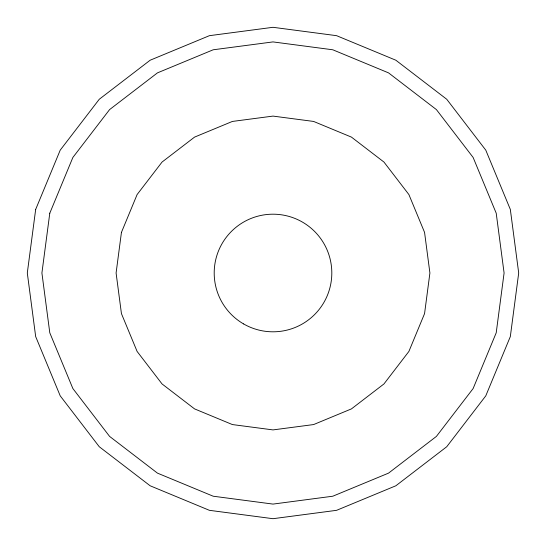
<?xml version="1.0" encoding="UTF-8"?>
<svg xmlns="http://www.w3.org/2000/svg" width="546" height="546" viewBox="0 0 546 546"><rect width="100%" height="100%" fill="white"/><g stroke="black" fill="none" stroke-linecap="round" stroke-linejoin="round"><path stroke-width="0.82" d="M35.674 209.411L27.3 273L35.674 336.589L60.217 395.85L99.263 446.737L150.15 485.783L209.411 510.326L273 518.7L336.589 510.326L395.85 485.783L446.737 446.737L485.783 395.85L510.326 336.589L518.7 273L510.326 209.411L485.783 150.15L446.737 99.263L395.85 60.217L336.589 35.674L273 27.3L209.411 35.674L150.15 60.217L99.263 99.263L60.217 150.15L35.674 209.411M49.788 213.193L41.912 273L49.788 332.807L72.871 388.547L109.596 436.404L157.453 473.129L213.193 496.212L273 504.088L332.807 496.212L388.547 473.129L436.404 436.404L473.129 388.547L496.212 332.807L504.088 273L496.212 213.193L473.129 157.453L436.404 109.596L388.547 72.871L332.807 49.788L273 41.912L213.193 49.788L157.453 72.871L109.596 109.596L72.871 157.453L49.788 213.193M121.437 232.391L116.093 273L121.437 313.609L137.114 351.453L162.053 383.947L194.547 408.886L232.391 424.563L273 429.907L313.609 424.563L351.453 408.886L383.947 383.947L408.886 351.453L424.563 313.609L429.907 273L424.563 232.391L408.886 194.547L383.947 162.053L351.453 137.114L313.609 121.437L273 116.093L232.391 121.437L194.547 137.114L162.053 162.053L137.114 194.547L121.437 232.391M243.598 323.928A58.811 58.811 0 0 0 331.811 273A58.811 58.811 0 0 0 243.598 222.072A58.811 58.811 0 0 0 243.598 323.928"/></g></svg>
